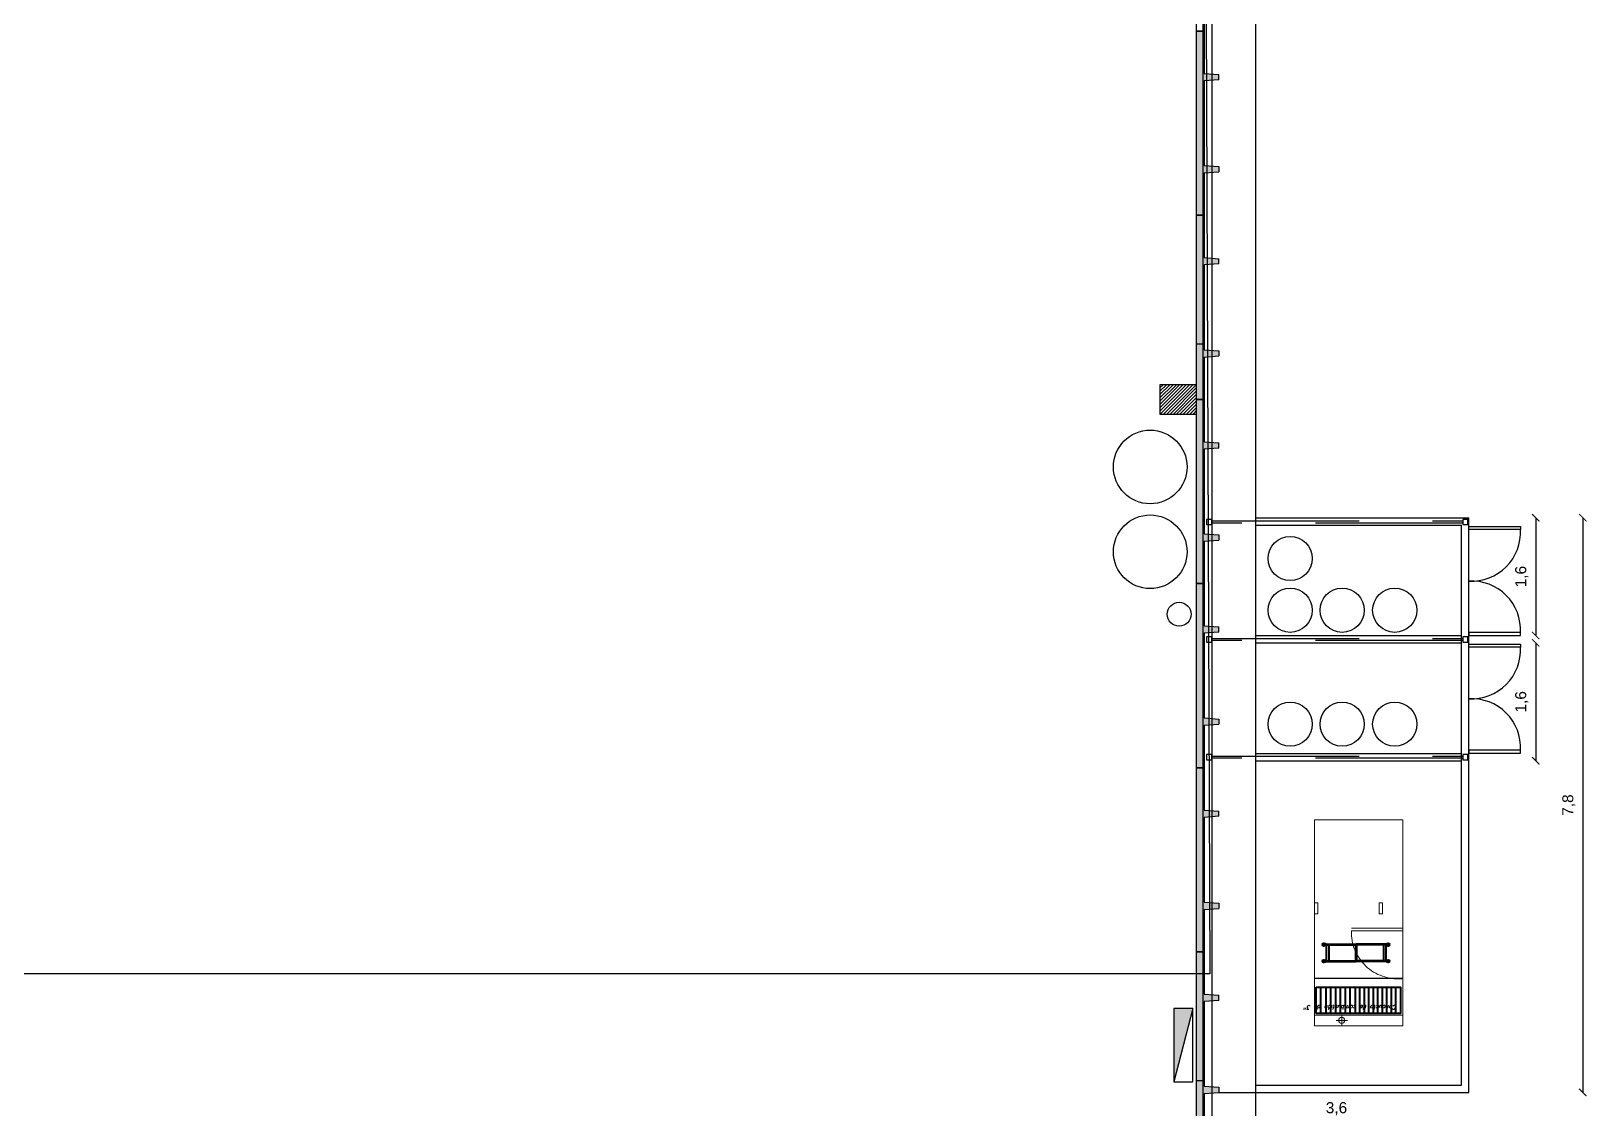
# Model space of a CAD drawing. Header units: millimetres. Extents: x 136.1 to 202.7, y 103.8 to 195.1.
# Drawn here: x 181.54 to 202.68, y 115.21 to 129.85 of the extents above; entities that cross this region are included whole.
import ezdxf

# ---------------------------------------------------------------- set-up
doc = ezdxf.new("R2010")
doc.units = ezdxf.units.MM
for name, pattern in [('$AUDIT_BAD_LTYPE14', [0]), ('IRI-OCASA-Layout R 9$0$HIDDEN', [0.375, 0.25, -0.125]), ('LÍNEAS_OCULTAS2', [0.1875, 0.125, -0.0625])]:
    doc.linetypes.add(name, pattern=pattern)
for name, color, linetype in [('C-0.4N', 7, 'Continuous'), ('H-0.1G250', 30, 'Continuous'), ('Hatch Muros', 253, 'Continuous'), ('Mobiliario', 251, 'Continuous'), ('Rejas', 3, 'Continuous'), ('Tablero electrico', 10, 'Continuous'), ('V-0.13N', 6, 'Continuous')]:
    doc.layers.add(name, color=color, linetype=linetype)
doc.layers.add('Is Eléctrica - Grupo Electrogeno', color=10, linetype='$AUDIT_BAD_LTYPE14', lineweight=20)
doc.styles.add('NGPCotas100', font='arial.ttf', dxfattribs={"height": 0.15})
doc.styles.get("Standard").update_dxf_attribs({"font": 'txt.shx'})
doc.dimstyles.new('NGP100', dxfattribs={"dimtxt": 0.15, "dimasz": 0.1, "dimexe": 0.02, "dimexo": 0.1, "dimgap": 0.1, "dimtad": 1, "dimtxsty": 'NGPCotas100', "dimblk": 'ARCHTICK', "dimcen": 0, "dimse1": 1, "dimse2": 1, "dimadec": 0, "dimazin": 0, "dimtfac": 1, "dimtmove": 0, "dimatfit": 3, "dimldrblk": 'ARCHTICK', "dimfxl": 1, "dimarcsym": 0})

# ---------------------------------------------------------------- blocks, each defined once
blk = doc.blocks.new('grupo_3m')
at = {"color": 1, "linetype": 'LÍNEAS_OCULTAS2', "lineweight": 5, "ltscale": 350}
for p, q in [((-1.828321, 1.5), (-1.828321, 0.8025)), ((-1.790821, 1.5), (-1.790821, 0.8025))]:
    blk.add_line(p, q, dxfattribs=at)
at = {"lineweight": 5}
for p, q in [((-0.647408, 1.5), (-0.647408, 0.3)), ((-0.646521, 0.671325, -6983.620279), (-0.503942, 0.671325, -6983.620279)), ((-0.5749, 0.748093, -6983.620279), (-0.5749, 0.595868, -6983.620279))]:
    blk.add_line(p, q, dxfattribs=at)
at = {"color": 252, "lineweight": 40}
for p, q in [((-1.60903, 1.282873, -6983.620279), (-1.60903, 0.865884, -6983.620279)), ((-1.598343, 1.282873, -6983.620279), (-1.598343, 0.865884, -6983.620279)), ((-1.598343, 1.272079, -6983.620279), (-1.38403, 1.272079, -6983.620279)), ((-1.38403, 1.282873, -6983.620279), (-1.38403, 0.865884, -6983.620279)), ((-1.373343, 1.282873, -6983.620279), (-1.373343, 0.865884, -6983.620279)), ((-0.670129, 1.407734, 63850.242554), (-1.025296, 1.407734, 63850.242554)), ((-0.670129, 1.346434, 55868.962235), (-1.025296, 1.346434, 55868.962235)), ((-0.670129, 1.285134, 47887.681916), (-1.025296, 1.285134, 47887.681916)), ((-1.598343, 1.236642, -6983.620279), (-1.38403, 1.236642, -6983.620279)), ((-0.670129, 1.223835, 39906.401596), (-1.025296, 1.223835, 39906.401596)), ((-0.670129, 1.162535, 31925.121277), (-1.025296, 1.162535, 31925.121277)), ((-0.670129, 1.101236, 23943.840958), (-1.025296, 1.101236, 23943.840958)), ((-1.60903, 0.448895, -6983.620279), (-1.60903, 0.865884, -6983.620279)), ((-1.598343, 0.873028, -6983.620279), (-1.38403, 0.873028, -6983.620279)), ((-1.598343, 0.448895, -6983.620279), (-1.598343, 0.865884, -6983.620279)), ((-1.598343, 0.85874, -6983.620279), (-1.38403, 0.85874, -6983.620279)), ((-1.38403, 0.448895, -6983.620279), (-1.38403, 0.865884, -6983.620279)), ((-1.373343, 0.448895, -6983.620279), (-1.373343, 0.865884, -6983.620279)), ((-0.670129, 1.039936, 15962.560639), (-1.025296, 1.039936, 15962.560639)), ((-0.670129, 0.978637, 7981.280319), (-1.025296, 0.978637, 7981.280319)), ((-0.670129, 0.917337), (-1.025296, 0.917337)), ((-0.670129, 0.856038), (-1.025296, 0.856038)), ((-0.670129, 0.786246, 7981.280319), (-1.025296, 0.786246, 7981.280319)), ((-0.670129, 0.723433), (-1.025296, 0.723433)), ((-0.670129, 0.653641), (-1.025296, 0.653641)), ((-1.623554, 0.429946, -6983.620279), (-1.585568, 0.429946, -6983.620279)), ((-1.603686, 0.405794, -6983.620279), (-1.603686, 0.453982, -6983.620279)), ((-1.598343, 0.495126, -6983.620279), (-1.38403, 0.495126, -6983.620279)), ((-1.598343, 0.459689, -6983.620279), (-1.38403, 0.459689, -6983.620279)), ((-1.397099, 0.429946, -6983.620279), (-1.359113, 0.429946, -6983.620279)), ((-1.378686, 0.410175, -6983.620279), (-1.378686, 0.451062, -6983.620279)), ((-0.670129, 0.590827), (-1.025296, 0.590827)), ((-0.670129, 0.521063), (-1.025296, 0.521063)), ((-0.670129, 0.458222), (-1.025296, 0.458222)), ((-0.670129, 0.388431), (-1.025296, 0.388431)), ((-0.670129, 0.325617), (-1.025296, 0.325617))]:
    blk.add_line(p, q, dxfattribs=at)
at = {"color": 253, "linetype": 'LÍNEAS_OCULTAS2', "lineweight": 5, "ltscale": 250}
for p, q in [((-2.168999, 1.225145, -6983.620279), (-2.168999, 1.180145, -6983.620279)), ((-2.022749, 1.225145, -6983.620279), (-2.168999, 1.225145, -6983.620279)), ((-2.022749, 1.180145, -6983.620279), (-2.168999, 1.180145, -6983.620279)), ((-2.022749, 1.225145, -6983.620279), (-2.022749, 1.180145, -6983.620279)), ((-2.168999, 0.302645, -6983.620279), (-2.168999, 0.347645, -6983.620279)), ((-2.022749, 0.347645, -6983.620279), (-2.168999, 0.347645, -6983.620279)), ((-2.022749, 0.302645, -6983.620279), (-2.168999, 0.302645, -6983.620279)), ((-2.022749, 0.302645, -6983.620279), (-2.022749, 0.347645, -6983.620279))]:
    blk.add_line(p, q, dxfattribs=at)
blk.add_lwpolyline([(-0.5, 0.3), (-0.5, 1.5), (-3.3, 1.5), (-3.3, 0.3)], close=True)
at = {"color": 252, "lineweight": 40, "elevation": -6983.620279}
for points in [[(-1.586333, 1.301821), (-1.59501, 1.31685), (-1.612363, 1.31685), (-1.62104, 1.301821), (-1.612363, 1.286793), (-1.59501, 1.286793)], [(-1.361333, 1.301821), (-1.37001, 1.31685), (-1.387363, 1.31685), (-1.39604, 1.301821), (-1.387363, 1.286793), (-1.37001, 1.286793)], [(-1.586333, 0.429946), (-1.59501, 0.414918), (-1.612363, 0.414918), (-1.62104, 0.429946), (-1.612363, 0.444975), (-1.59501, 0.444975)], [(-1.361333, 0.429946), (-1.37001, 0.414918), (-1.387363, 0.414918), (-1.39604, 0.429946), (-1.387363, 0.444975), (-1.37001, 0.444975)]]:
    blk.add_lwpolyline(points, close=True, dxfattribs=at)
at = {"color": 252, "lineweight": 40, "elevation": -7981.280319}
blk.add_lwpolyline([(-1.025296, 0.325617), (-1.025296, 1.469665), (-0.670129, 1.469665), (-0.670129, 0.325617)], dxfattribs=at)
at = {"color": 252, "lineweight": 40}
for centre, radius in [((-1.603686, 1.301821, -6983.620279), 0.019688), ((-1.603686, 1.301821, -6983.620279), 0.009844), ((-1.378686, 1.301821, -6983.620279), 0.019688), ((-1.378686, 1.301821, -6983.620279), 0.009844), ((-1.603686, 0.429946, -6983.620279), 0.019688), ((-1.603686, 0.429946, -6983.620279), 0.009844), ((-1.603686, 0.429946, -6983.620279), 0.009844), ((-1.378686, 0.429946, -6983.620279), 0.019688), ((-1.378686, 0.429946, -6983.620279), 0.009844), ((-1.378686, 0.429946, -6983.620279), 0.009844)]:
    blk.add_circle(centre, radius, dxfattribs=at)
at = {"lineweight": 5}
for radius in [0.04275, 0.041625]:
    blk.add_circle((-0.5749, 0.671325, -6983.620279), radius, dxfattribs=at)
at = {"color": 252, "linetype": 'LÍNEAS_OCULTAS2', "lineweight": 5, "ltscale": 350}
blk.add_arc((-1.770325, 1.4337), 0.631533, 268.140208, 4.693472, dxfattribs=at)
at = {"layer": 'Hatch Muros'}
blk.add_line((-1.15, 0.3), (-1.15, 1.5), dxfattribs=at)
at = {"color": 252, "lineweight": 40, "oblique": 15}
blk.add_text('Conducto de combustión de 3"', height=0.05625, rotation=270, dxfattribs=at).set_placement((-0.780672, 1.414097, -15962.560639))
blk = doc.blocks.new('_ARCHTICK')
at = {"color": 0, "linetype": 'ByBlock', "const_width": 0.15}
blk.add_lwpolyline([(-0.5, -0.5), (0.5, 0.5)], dxfattribs=at)
blk = doc.blocks.new('*D18')
at = {"layer": 'Defpoints', "color": 0}
for p in [(201.733343, 123.241162), (201.733343, 115.437119), (202.621308, 115.437119)]:
    blk.add_point(p, dxfattribs=at)
at = {"layer": 'Mobiliario', "color": 0, "lineweight": -2}
blk.add_line((202.621308, 123.241162), (202.621308, 115.437119), dxfattribs=at)
at = {"layer": 'Mobiliario', "color": 0, "lineweight": -2, "xscale": 0.1, "yscale": 0.1, "zscale": 0.1}
for p, rotation in [((202.621308, 123.241162), 90), ((202.621308, 115.437119), 270)]:
    blk.add_blockref('_ARCHTICK', p, dxfattribs=dict(at, rotation=rotation))
at = {"layer": 'Mobiliario', "color": 0, "insert": (202.431233, 119.339141), "char_height": 0.15, "attachment_point": 5, "rotation": 90, "style": 'NGPCotas100'}
blk.add_mtext('7,8', dxfattribs=at)
blk = doc.blocks.new('*D19')
at = {"layer": 'Defpoints', "color": 0}
for p in [(197.474822, 115.422119), (201.074822, 115.437119), (197.474822, 115.026495)]:
    blk.add_point(p, dxfattribs=at)
at = {"layer": 'Mobiliario', "color": 0, "lineweight": -2}
blk.add_line((201.074822, 115.026495), (197.474822, 115.026495), dxfattribs=at)
at = {"layer": 'Mobiliario', "color": 0, "lineweight": -2, "xscale": 0.1, "yscale": 0.1, "zscale": 0.1, "rotation": 180}
blk.add_blockref('_ARCHTICK', (197.474822, 115.026495), dxfattribs=at)
at = {"layer": 'Mobiliario', "color": 0, "lineweight": -2, "xscale": 0.1, "yscale": 0.1, "zscale": 0.1}
blk.add_blockref('_ARCHTICK', (201.074822, 115.026495), dxfattribs=at)
at = {"layer": 'Mobiliario', "color": 0, "insert": (199.274822, 115.21657), "char_height": 0.15, "attachment_point": 5, "style": 'NGPCotas100'}
blk.add_mtext('3,6', dxfattribs=at)
blk = doc.blocks.new('*D20')
at = {"layer": 'Defpoints', "color": 0}
for p in [(201.074822, 123.241162), (200.974822, 121.641162), (201.981431, 121.641162)]:
    blk.add_point(p, dxfattribs=at)
at = {"layer": 'Mobiliario', "color": 0, "lineweight": -2}
blk.add_line((201.981431, 123.241162), (201.981431, 121.641162), dxfattribs=at)
at = {"layer": 'Mobiliario', "color": 0, "lineweight": -2, "xscale": 0.1, "yscale": 0.1, "zscale": 0.1}
for p, rotation in [((201.981431, 123.241162), 90), ((201.981431, 121.641162), 270)]:
    blk.add_blockref('_ARCHTICK', p, dxfattribs=dict(at, rotation=rotation))
at = {"layer": 'Mobiliario', "color": 0, "insert": (201.791356, 122.441162), "char_height": 0.15, "attachment_point": 5, "rotation": 90, "style": 'NGPCotas100'}
blk.add_mtext('1,6', dxfattribs=at)
blk = doc.blocks.new('*D21')
at = {"layer": 'Defpoints', "color": 0}
for p in [(200.974822, 121.541162), (200.974822, 119.941162), (201.981431, 119.941162)]:
    blk.add_point(p, dxfattribs=at)
at = {"layer": 'Mobiliario', "color": 0, "lineweight": -2}
blk.add_line((201.981431, 121.541162), (201.981431, 119.941162), dxfattribs=at)
at = {"layer": 'Mobiliario', "color": 0, "lineweight": -2, "xscale": 0.1, "yscale": 0.1, "zscale": 0.1}
for p, rotation in [((201.981431, 121.541162), 90), ((201.981431, 119.941162), 270)]:
    blk.add_blockref('_ARCHTICK', p, dxfattribs=dict(at, rotation=rotation))
at = {"layer": 'Mobiliario', "color": 0, "insert": (201.791356, 120.741162), "char_height": 0.15, "attachment_point": 5, "rotation": 90, "style": 'NGPCotas100'}
blk.add_mtext('1,6', dxfattribs=at)

msp = doc.modelspace()

# ---------------------------------------------------------------- hatches: boundary and pattern name
at = {"layer": 'H-0.1G250'}
for points in [[(197.375, 127.347), (197.475, 127.347), (197.475, 127.922), (197.675, 127.937), (197.675, 128.007), (197.475, 128.022), (197.475, 129.172), (197.675, 129.187), (197.675, 129.257), (197.475, 129.272), (197.475, 129.847), (197.375, 129.847)], [(197.375, 124.847), (197.475, 124.847), (197.475, 125.422), (197.675, 125.437), (197.675, 125.507), (197.475, 125.522), (197.475, 126.672), (197.675, 126.687), (197.675, 126.757), (197.475, 126.772), (197.475, 127.347), (197.375, 127.347)], [(197.375, 122.347), (197.475, 122.347), (197.475, 122.922), (197.675, 122.937), (197.675, 123.007), (197.475, 123.022), (197.475, 124.172), (197.675, 124.187), (197.675, 124.257), (197.475, 124.272), (197.475, 124.847), (197.375, 124.847)], [(197.375, 119.847), (197.475, 119.847), (197.475, 120.422), (197.675, 120.437), (197.675, 120.507), (197.475, 120.522), (197.475, 121.672), (197.675, 121.687), (197.675, 121.757), (197.475, 121.772), (197.475, 122.347), (197.375, 122.347)], [(197.375, 117.347), (197.475, 117.347), (197.475, 117.922), (197.675, 117.937), (197.675, 118.007), (197.475, 118.022), (197.475, 119.172), (197.675, 119.187), (197.675, 119.257), (197.475, 119.272), (197.475, 119.847), (197.375, 119.847)], [(197.375, 114.847), (197.475, 114.847), (197.475, 115.422), (197.675, 115.437), (197.675, 115.507), (197.475, 115.522), (197.475, 116.672), (197.675, 116.687), (197.675, 116.757), (197.475, 116.772), (197.475, 117.347), (197.375, 117.347)]]:
    msp.add_hatch(color=256, dxfattribs=at).paths.add_polyline_path(points)
h = msp.add_hatch(dxfattribs=at)
h.set_pattern_fill('LINE', color=256, scale=0.01, angle=45, style=0)
h.set_pattern_definition([(45, (-461.547628, -234.961327), (-0.0224506403, 0.0224506403), [])])
h.paths.add_polyline_path([(197.375, 125.047), (196.875, 125.047), (196.875, 124.647), (197.375, 124.647)])
at = {"layer": 'Tablero electrico'}
h = msp.add_hatch(color=256, dxfattribs=at)
h.dxf.hatch_style = 1
h.paths.add_polyline_path([(197.064, 116.576), (197.322, 116.576), (197.064, 115.583)])

# ---------------------------------------------------------------- linework, layer by layer
for points in [[(197.465, 175.183), (137.465, 175.183), (137.465, 104.783), (197.465, 104.783)], [(177.025, 164.347), (197.375, 164.347), (197.552, 117.047), (177.202, 117.047)]]:
    msp.add_lwpolyline(points, close=True)
at = {"layer": 'C-0.4N'}
for p, q in [((197.475, 129.272), (197.675, 129.257)), ((197.475, 128.022), (197.675, 128.007)), ((197.475, 127.922), (197.675, 127.937)), ((197.475, 126.772), (197.675, 126.757)), ((197.475, 125.522), (197.675, 125.507)), ((197.475, 125.522), (197.675, 125.507)), ((197.475, 125.422), (197.675, 125.437)), ((197.475, 125.422), (197.675, 125.437)), ((197.475, 124.272), (197.675, 124.257)), ((197.475, 123.022), (197.675, 123.007)), ((197.475, 122.922), (197.675, 122.937)), ((197.475, 121.772), (197.675, 121.757)), ((197.475, 120.522), (197.675, 120.507)), ((197.475, 120.422), (197.675, 120.437)), ((197.475, 119.272), (197.675, 119.257)), ((197.475, 118.022), (197.675, 118.007)), ((197.475, 117.922), (197.675, 117.937)), ((197.475, 116.772), (197.675, 116.757)), ((197.475, 115.522), (197.675, 115.507)), ((197.475, 115.522), (197.675, 115.507)), ((197.475, 115.422), (197.675, 115.437)), ((197.475, 115.422), (197.675, 115.437))]:
    msp.add_line(p, q, dxfattribs=at)
for points in [[(197.475, 130.422), (197.475, 129.847), (197.375, 129.847), (197.375, 132.347), (197.475, 132.347), (197.475, 131.772)], [(197.475, 127.922), (197.475, 127.347), (197.375, 127.347), (197.375, 129.847), (197.475, 129.847), (197.475, 129.272)], [(197.675, 129.187), (197.475, 129.172), (197.475, 128.022)], [(197.675, 129.187), (197.675, 129.257)], [(197.675, 128.007), (197.675, 127.937)], [(197.475, 125.422), (197.475, 124.847), (197.375, 124.847), (197.375, 127.347), (197.475, 127.347), (197.475, 126.772)], [(197.675, 126.687), (197.475, 126.672), (197.475, 125.522)], [(197.675, 126.687), (197.675, 126.757)], [(197.375, 124.847), (197.375, 125.597)], [(197.475, 125.597), (197.375, 125.597)], [(197.475, 125.597), (197.475, 125.522)], [(197.475, 125.422), (197.475, 124.847), (197.375, 124.847)], [(197.675, 125.507), (197.675, 125.437)], [(197.675, 125.507), (197.675, 125.437)], [(197.475, 122.922), (197.475, 122.347), (197.375, 122.347), (197.375, 124.847), (197.475, 124.847), (197.475, 124.272)], [(197.675, 124.187), (197.475, 124.172), (197.475, 123.022)], [(197.675, 124.187), (197.675, 124.257)], [(197.675, 123.007), (197.675, 122.937)], [(197.475, 120.422), (197.475, 119.847), (197.375, 119.847), (197.375, 122.347), (197.475, 122.347), (197.475, 121.772)], [(197.675, 121.687), (197.675, 121.757)], [(197.675, 121.687), (197.475, 121.672), (197.475, 120.522)], [(197.675, 120.507), (197.675, 120.437)], [(197.475, 117.922), (197.475, 117.347), (197.375, 117.347), (197.375, 119.847), (197.475, 119.847), (197.475, 119.272)], [(197.675, 119.187), (197.675, 119.257)], [(197.675, 119.187), (197.475, 119.172), (197.475, 118.022)], [(197.675, 118.007), (197.675, 117.937)], [(197.475, 115.422), (197.475, 114.847), (197.375, 114.847), (197.375, 117.347), (197.475, 117.347), (197.475, 116.772)], [(197.675, 116.687), (197.475, 116.672), (197.475, 115.522)], [(197.675, 116.687), (197.675, 116.757)], [(197.375, 114.847), (197.375, 115.597)], [(197.475, 115.597), (197.375, 115.597)], [(197.475, 115.422), (197.475, 114.847), (197.375, 114.847)], [(197.475, 115.597), (197.475, 115.522)], [(197.675, 115.507), (197.675, 115.437)], [(197.675, 115.507), (197.675, 115.437)]]:
    msp.add_lwpolyline(points, dxfattribs=at)
msp.add_lwpolyline([(197.375, 125.047), (196.875, 125.047), (196.875, 124.647), (197.375, 124.647)], close=True, dxfattribs=at)
at = {"layer": 'H-0.1G250'}
msp.add_lwpolyline([(136.105, 176.123), (197.583, 176.123), (197.583, 104.574), (136.105, 104.574)], close=True, dxfattribs=at)
at = {"layer": 'Mobiliario'}
for p, q in [((198.175, 123.241), (201.075, 123.241)), ((201.075, 115.437), (201.075, 123.241)), ((198.175, 123.141), (200.975, 123.141)), ((200.975, 115.537), (200.975, 123.141)), ((198.175, 121.641), (200.975, 121.641)), ((198.175, 121.541), (200.975, 121.541)), ((198.175, 120.041), (200.975, 120.041)), ((198.175, 119.941), (200.975, 119.941)), ((197.675, 115.437), (198.175, 115.437)), ((198.175, 115.537), (200.975, 115.537)), ((198.175, 115.437), (198.175, 115.437)), ((198.175, 115.437), (201.075, 115.437))]:
    msp.add_line(p, q, dxfattribs=at)
for centre, radius in [((196.744, 123.93), 0.5), ((196.744, 122.778), 0.5), ((198.645, 122.687), 0.3), ((198.645, 121.984), 0.3), ((199.351, 121.984), 0.3), ((200.066, 121.984), 0.3), ((197.137, 121.93), 0.162), ((198.645, 120.438), 0.3), ((199.351, 120.438), 0.3), ((200.066, 120.438), 0.3)]:
    msp.add_circle(centre, radius, dxfattribs=at)
for centre, start, end in [((201.11, 123.046), 266.9954, 3.0046), ((201.11, 121.715), 356.9954, 93.0046), ((201.11, 121.448), 266.9954, 3.0046), ((201.11, 120.118), 356.9954, 93.0046)]:
    msp.add_arc(centre, 0.666, start, end, dxfattribs=at)
at = {"layer": 'Rejas', "color": 3, "linetype": 'IRI-OCASA-Layout R 9$0$HIDDEN', "ltscale": 8}
for points in [[(197.511, 123.217), (197.511, 123.147), (197.581, 123.147), (197.581, 123.217)], [(200.99, 123.217), (200.99, 123.147), (201.06, 123.147), (201.06, 123.217)], [(201.075, 123.08), (201.075, 123.12), (201.775, 123.12), (201.775, 123.08)], [(197.511, 121.623), (197.511, 121.553), (197.581, 121.553), (197.581, 121.623)], [(200.99, 121.623), (200.99, 121.553), (201.06, 121.553), (201.06, 121.623)], [(201.075, 121.68), (201.075, 121.64), (201.775, 121.64), (201.775, 121.68)], [(201.075, 121.483), (201.075, 121.523), (201.775, 121.523), (201.775, 121.483)], [(201.075, 120.083), (201.075, 120.043), (201.775, 120.043), (201.775, 120.083)], [(197.511, 120.025), (197.511, 119.955), (197.581, 119.955), (197.581, 120.025)], [(200.99, 120.025), (200.99, 119.955), (201.06, 119.955), (201.06, 120.025)]]:
    msp.add_lwpolyline(points, close=True, dxfattribs=at)
for points in [[(197.581, 123.197), (200.99, 123.197), (200.99, 123.167), (197.581, 123.167)], [(197.581, 121.603), (200.99, 121.603), (200.99, 121.573), (197.581, 121.573)], [(197.581, 120.005), (200.99, 120.005), (200.99, 119.975), (197.581, 119.975)]]:
    msp.add_lwpolyline(points, dxfattribs=at)
at = {"layer": 'Tablero electrico'}
msp.add_line((197.322, 116.576), (197.064, 115.583), dxfattribs=at)
msp.add_lwpolyline([(197.064, 115.583), (197.322, 115.583), (197.322, 116.576), (197.064, 116.576)], close=True, dxfattribs=at)
at = {"layer": 'V-0.13N'}
for points in [[(198.175, 176.047), (198.175, 103.847), (137.275, 103.847)], [(198.175, 176.047), (198.175, 104.547)]]:
    msp.add_lwpolyline(points, dxfattribs=at)

# ---------------------------------------------------------------- block references
at = {"layer": 'Is Eléctrica - Grupo Electrogeno', "rotation": 270}
msp.add_blockref('grupo_3m', (198.675, 115.841), dxfattribs=at)

# ---------------------------------------------------------------- dimensions: what is measured, and where the dimension line sits
at = {"layer": 'Mobiliario'}
for base, p1, p2, picture, middle in [((201.981, 121.641), (201.075, 123.241), (200.975, 121.641), '*D20', (201.791, 122.441)), ((202.621, 115.437), (201.733, 123.241), (201.733, 115.437), '*D18', (202.431, 119.339)), ((201.981, 119.941), (200.975, 121.541), (200.975, 119.941), '*D21', (201.791, 120.741))]:
    dim = msp.add_linear_dim(base=base, p1=p1, p2=p2, angle=90, dimstyle='NGP100', override={"dimtmove": 1, "dimfxl": 0.02}, dxfattribs=at)
    dim.commit()
    dim.dimension.update_dxf_attribs({"geometry": picture, "text_midpoint": middle})
dim = msp.add_linear_dim(base=(197.475, 115.026), p1=(201.075, 115.437), p2=(197.475, 115.422), dimstyle='NGP100', override={"dimtmove": 1, "dimfxl": 0.02}, dxfattribs=at)
dim.commit()
dim.dimension.update_dxf_attribs({"geometry": '*D19', "text_midpoint": (199.275, 115.217)})

doc.saveas('drawing.dxf')
